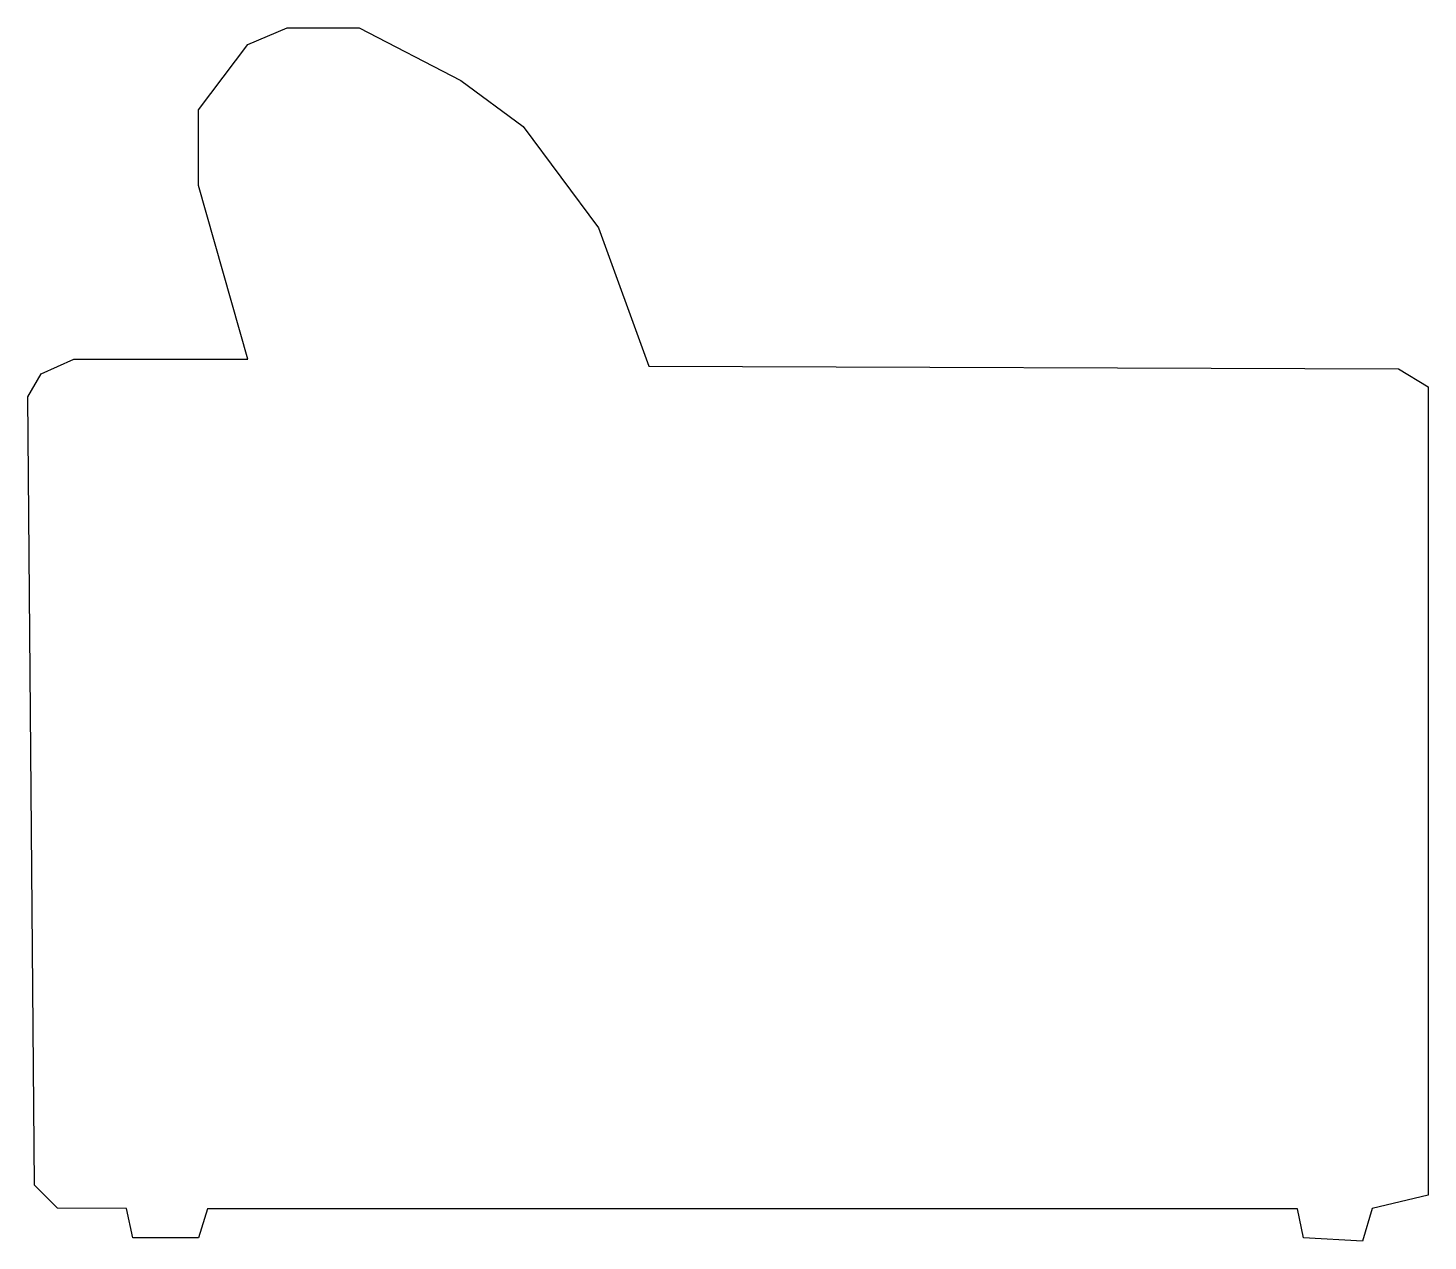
# Model space of a CAD drawing. Header units: millimetres. Extents: x -491 to 487, y 0 to 848.
import ezdxf

# ---------------------------------------------------------------- set-up
doc = ezdxf.new("R2010")
doc.units = ezdxf.units.MM
doc.layers.add('ALMOND-DRAW-PROFILE', color=7, linetype='Continuous', lineweight=25)

msp = doc.modelspace()

# ---------------------------------------------------------------- linework, layer by layer
at = {"layer": 'ALMOND-DRAW-PROFILE'}
msp.add_lwpolyline([(-372.3, 2.29), (-418.13, 2.29), (-422.66, 22.68), (-470.82, 22.91), (-486.86, 38.95), (-491.44, 589.96), (-482.28, 606), (-459.37, 616.31), (-337.91, 616.3), (-372.3, 737.74), (-372.3, 790.43), (-337.94, 836.25), (-310.44, 847.71), (-260.04, 847.71), (-189.02, 811.05), (-145.49, 778.98), (-92.79, 707.95), (-57.64, 611.29), (466.24, 609.43), (486.86, 596.83), (486.86, 32.08), (447.89, 22.83), (441.04, 0), (399.8, 2.29), (395.75, 22.57), (-365.99, 22.41)], close=True, dxfattribs=at)

doc.saveas('drawing.dxf')
